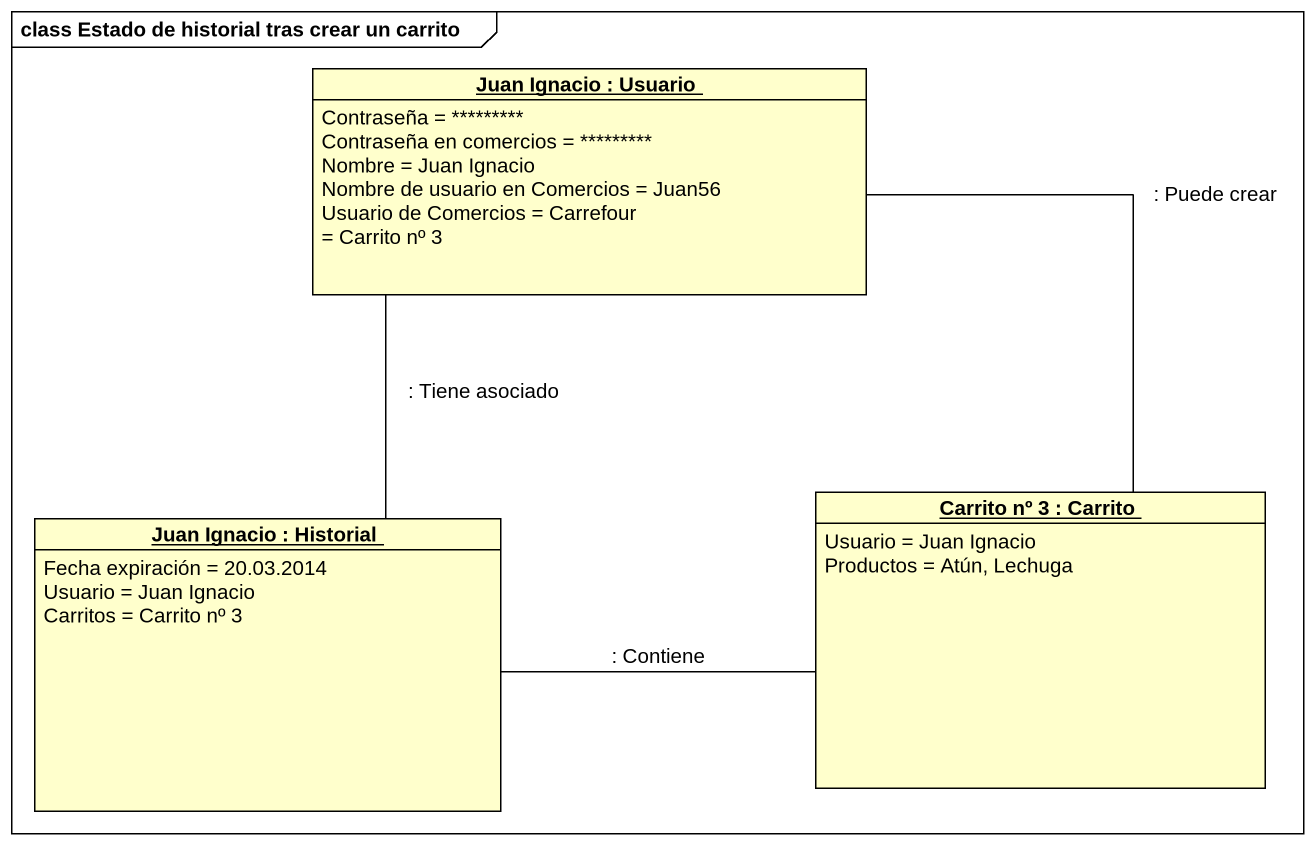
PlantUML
@startuml
mainframe class Estado de historial tras crear un carrito
hide circle
hide empty members
object "Juan Ignacio : Usuario" as Juan_Ignacio {
  Contraseña = ~**~**~**~***
  Contraseña en comercios = ~**~**~**~***
  Nombre = Juan Ignacio
  Nombre de usuario en Comercios = Juan56
  Usuario de Comercios = Carrefour
  ~= Carrito nº 3
}
object "Juan Ignacio : Historial" as Juan_Ignacio_2 {
  Fecha expiración = 20.03.2014
  Usuario = Juan Ignacio
  Carritos = Carrito nº 3
}
object "Carrito nº 3 : Carrito" as Carrito_nº_3 {
  Usuario = Juan Ignacio
  Productos = Atún, Lechuga
}
Juan_Ignacio -- Juan_Ignacio_2 : : Tiene asociado
Juan_Ignacio -- Carrito_nº_3 : : Puede crear
Juan_Ignacio_2 -right- Carrito_nº_3 : : Contiene
@enduml
